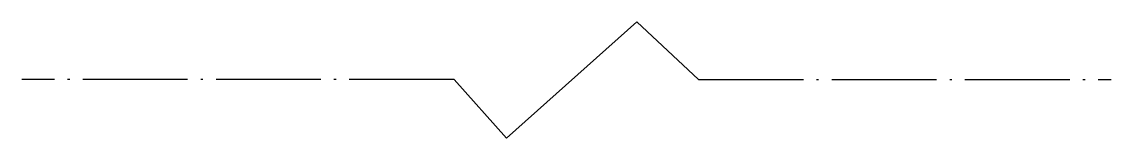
# Model space of a CAD drawing. Extents: x 241.6 to 304, y -4.2 to 2.5.
import ezdxf

# ---------------------------------------------------------------- set-up
doc = ezdxf.new("R2010")
doc.units = 0
doc.header["$LTSCALE"] = 0.5
doc.header["$MEASUREMENT"] = 0
doc.linetypes.add('ACAD_ISO04W100', pattern=[30.5, 24, -3, 0.5, -3])
doc.layers.get('0').update_dxf_attribs({"linetype": 'CONTINUOUS'})

msp = doc.modelspace()

# ---------------------------------------------------------------- linework, layer by layer
at = {"ltscale": 0.5}
for p, q in [((269.335, -4.179), (276.796, 2.487)), ((280.332, -0.82), (276.796, 2.487)), ((266.332, -0.82), (269.335, -4.179))]:
    msp.add_line(p, q, dxfattribs=at)
at = {"linetype": 'ACAD_ISO04W100', "ltscale": 0.5}
for p, q in [((266.332, -0.82), (241.587, -0.82)), ((280.332, -0.82), (303.955, -0.82))]:
    msp.add_line(p, q, dxfattribs=at)

doc.saveas('drawing.dxf')
